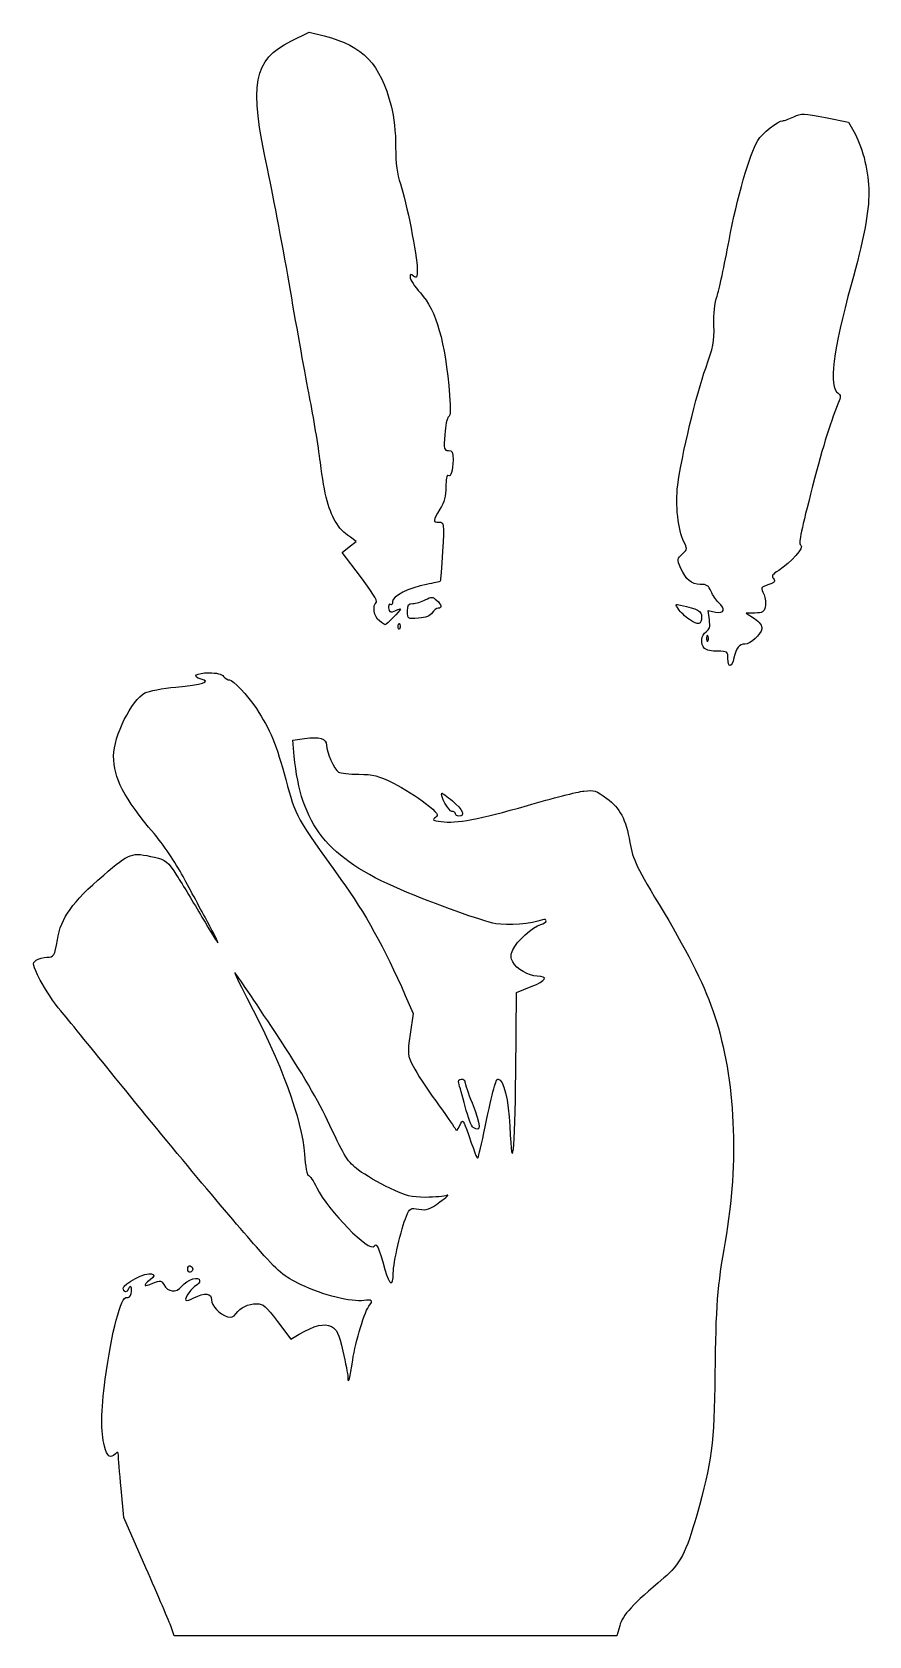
# Model space of a CAD drawing. Extents: x 17 to 110, y 2 to 180.
import ezdxf

# ---------------------------------------------------------------- set-up
doc = ezdxf.new("R2010")
doc.units = 0
doc.layers.get('0').update_dxf_attribs({"linetype": 'CONTINUOUS'})

msp = doc.modelspace()

# ---------------------------------------------------------------- linework, layer by layer
at = {"color": 7}
for points in [[(46.149403, 178.968157), (48.184438, 179.971601), (49.8377, 179.543198)], [(105.305101, 170.516548), (107.878951, 170.014008), (108.596803, 168.697694)], [(53.859708, 119.682511), (51.834026, 122.357354), (52.603318, 122.970764), (53.372607, 123.584174), (52.727162, 124.051528)], [(92.467123, 114.906168), (92.331053, 115.920647), (93.159691, 115.75492)], [(97.516027, 115.655339), (96.555899, 115.655339), (97.454924, 115.041751)], [(46.517653, 99.821003), (46.353812, 101.581458), (47.666103, 101.761944)], [(58.803982, 73.322005), (59.672543, 71.33763), (59.349889, 69.049342)], [(71.032203, 64.750979), (71.101868, 73.642455), (72.754157, 74.303443)], [(44.654787, 37.225658), (46.13384, 35.26056), (47.062816, 35.808669)], [(30.086901, 9.954297), (27.636187, 15.510547), (27.342465, 18.731079)], [(82.540544, 3.548928), (82.236908, 2.413672), (57.738685, 2.413672), (33.240464, 2.413672), (32.889037, 3.40586)]]:
    msp.add_lwpolyline(points, dxfattribs=at)
for points in [[(59.063326, 115.851869)], [(55.954472, 114.775446)], [(58.025893, 114.222178)], [(90.277619, 114.932203)], [(92.316972, 113.059115)], [(94.517493, 110.628255)], [(64.354993, 93.430339)], [(66.305372, 58.707827)], [(34.72166, 43.027214)], [(57.477681, 42.579809)]]:
    msp.add_lwpolyline(points, close=True, dxfattribs=at)
for points in [[(49.8377, 179.543198), (54.169437, 178.420732), (56.038213, 176.465801), (57.228557, 171.811603)], [(43.574515, 164.681193), (41.50455, 174.333162), (41.968341, 176.90654), (46.149403, 178.968157)], [(57.228557, 171.811603), (57.561618, 170.509348), (57.74041, 168.915325), (57.74041, 167.248185)], [(100.605198, 170.159505), (100.778236, 170.159505), (101.327387, 170.352911), (101.825531, 170.589296)], [(101.825531, 170.589296), (102.669687, 170.989874), (102.906198, 170.984929), (105.305101, 170.516548)], [(97.823211, 167.966656), (98.286589, 168.748686), (100.076442, 170.159505), (100.605198, 170.159505)], [(108.596803, 168.697694), (109.47927, 167.079522), (110.12791, 164.356734), (110.12791, 162.270578)], [(57.74041, 167.248185), (57.74041, 165.380667), (57.882946, 164.271805), (58.26619, 163.157887)], [(94.647221, 156.880044), (95.538584, 161.654312), (96.901053, 166.410354), (97.823211, 167.966656)], [(46.090086, 151.374089), (45.355489, 155.666953), (44.223482, 161.65515), (43.574515, 164.681193)], [(58.26619, 163.157887), (58.928667, 161.23237), (60.12166, 155.164959), (60.12166, 153.721213)], [(110.12791, 162.270578), (110.12791, 160.048931), (109.531028, 156.925568), (108.165207, 152.000122)], [(93.317938, 150.726481), (93.538387, 151.375798), (94.136565, 154.144901), (94.647221, 156.880044)], [(59.724785, 152.961589), (59.398085, 153.232726), (59.32791, 153.210239), (59.32791, 152.834422)], [(59.32791, 152.834422), (59.32791, 152.583325), (59.845477, 151.802222), (60.478059, 151.098639)], [(60.12166, 153.721213), (60.12166, 152.783212), (60.066629, 152.677884), (59.724785, 152.961589)], [(48.209809, 139.60013), (47.778556, 141.782943), (46.824683, 147.081224), (46.090086, 151.374089)], [(60.478059, 151.098639), (62.251392, 149.126265), (63.213438, 145.758625), (63.714162, 139.770657)], [(108.165207, 152.000122), (106.171386, 144.809975), (105.664582, 140.629714), (106.708469, 139.984557)], [(92.974456, 147.483436), (92.938568, 148.774505), (93.067037, 149.987466), (93.317938, 150.726481)], [(92.065224, 142.77513), (92.907519, 145.080794), (93.024418, 145.686132), (92.974456, 147.483436)], [(88.962077, 129.79455), (89.36894, 132.965235), (91.04925, 139.994047), (92.065224, 142.77513)], [(49.407805, 132.324089), (49.180157, 134.143099), (48.641058, 137.417318), (48.209809, 139.60013)], [(63.714162, 139.770657), (63.844699, 138.209586), (63.809488, 137.504596), (63.59434, 137.371627)], [(106.730482, 138.88443), (105.733421, 136.382448), (104.943389, 133.78815), (103.659564, 128.800191)], [(106.708469, 139.984557), (107.018884, 139.79271), (107.022403, 139.616942), (106.730482, 138.88443)], [(63.59434, 137.371627), (63.426763, 137.268058), (63.23706, 136.387649), (63.172774, 135.415163)], [(63.172774, 135.415163), (63.065816, 133.797106), (63.099804, 133.647005), (63.573152, 133.647005)], [(63.573152, 133.647005), (63.99843, 133.647005), (64.09041, 133.46266), (64.09041, 132.610312)], [(51.216457, 125.577214), (50.371891, 126.806505), (49.858787, 128.720548), (49.407805, 132.324089)], [(64.09041, 132.610312), (64.09041, 131.384897), (63.863434, 130.682116), (63.53352, 130.886015)], [(63.295305, 129.627725), (63.294247, 128.59939), (63.119307, 127.939498), (62.642104, 127.164714)], [(63.53352, 130.886015), (63.403247, 130.966527), (63.296049, 130.400298), (63.295305, 129.627725)], [(89.644588, 123.550513), (89.002648, 124.791891), (88.688698, 127.664099), (88.962077, 129.79455)], [(103.659564, 128.800191), (102.53935, 124.447887), (102.317309, 123.262951), (102.60153, 123.153884)], [(62.642104, 127.164714), (61.837829, 125.858897), (61.827616, 125.709505), (62.542608, 125.709505)], [(52.727162, 124.051528), (51.79713, 124.724946), (51.813018, 124.708901), (51.216457, 125.577214)], [(62.542608, 125.709505), (63.103604, 125.709505), (63.108948, 125.664838), (62.928952, 122.479877)], [(89.511217, 122.232521), (90.030057, 122.715893), (90.037608, 122.7905), (89.644588, 123.550513)], [(102.60153, 123.153884), (103.045802, 122.9834), (101.459292, 121.192396), (100.143823, 120.379392)], [(62.928952, 122.479877), (62.828564, 120.703581), (62.712322, 119.216141), (62.670637, 119.174453)], [(89.321365, 120.597284), (88.866488, 121.685955), (88.859447, 121.625304), (89.511217, 122.232521)], [(55.622275, 116.845056), (55.766986, 116.934493), (54.973831, 118.211349), (53.859708, 119.682511)], [(62.670637, 119.174453), (62.628949, 119.132765), (61.949079, 118.976582), (61.159813, 118.827373)], [(91.461585, 118.830339), (90.469135, 118.830339), (89.843999, 119.346446), (89.321365, 120.597284)], [(99.568982, 119.462383), (99.81806, 119.162264), (99.718461, 119.03578), (99.04939, 118.802539)], [(100.143823, 120.379392), (99.434957, 119.94129), (99.321601, 119.76046), (99.568982, 119.462383)], [(61.159813, 118.827373), (59.224455, 118.461502), (57.333319, 117.504721), (57.379809, 116.914956)], [(61.021378, 117.117146), (61.716264, 117.479532), (61.835056, 117.4755), (62.278149, 117.074508)], [(92.657486, 118.055715), (92.394207, 118.691332), (92.1796, 118.830339), (91.461585, 118.830339)], [(93.483337, 116.824085), (93.205591, 117.075439), (92.83396, 117.629675), (92.657486, 118.055715)], [(99.04939, 118.802539), (98.101002, 118.471929), (98.128471, 118.530587), (98.519819, 117.671673)], [(98.519819, 117.671673), (98.683807, 117.311755), (98.741071, 116.710841), (98.647067, 116.336307)], [(55.954472, 114.775446), (55.335532, 115.207198), (55.122239, 116.536018), (55.622275, 116.845056)], [(58.269576, 116.081876), (58.269576, 115.962464), (56.684701, 114.319291), (56.595579, 114.346299)], [(57.181372, 116.599843), (56.915862, 116.763935), (56.856532, 116.098246), (57.113739, 115.841037)], [(57.113739, 115.841037), (57.205634, 115.749141), (57.50329, 115.79302), (57.775197, 115.938541)], [(57.379809, 116.914956), (57.399759, 116.661861), (57.310462, 116.520061), (57.181372, 116.599843)], [(57.775197, 115.938541), (58.047107, 116.084062), (58.269576, 116.148562), (58.269576, 116.081876)], [(59.063326, 115.851869), (59.063326, 116.56872), (59.163458, 116.713947), (59.658639, 116.715302)], [(60.269099, 115.085966), (59.064954, 114.990197), (59.063326, 114.991229), (59.063326, 115.851869)], [(59.658639, 116.715302), (59.986061, 116.716096), (60.599294, 116.897028), (61.021378, 117.117146)], [(61.787953, 115.683186), (61.573937, 115.340492), (61.093347, 115.151522), (60.269099, 115.085966)], [(62.434264, 116.184505), (62.250987, 116.184505), (61.960146, 115.958911), (61.787953, 115.683186)], [(62.278149, 117.074508), (62.845408, 116.561145), (62.911474, 116.184505), (62.434264, 116.184505)], [(89.035348, 116.098598), (88.68152, 116.638787), (88.696112, 116.665687), (89.272822, 116.536449)], [(90.277619, 114.932203), (89.801716, 115.257167), (89.242694, 115.782045), (89.035348, 116.098598)], [(89.272822, 116.536449), (91.181227, 116.108782), (91.607076, 115.874736), (91.607076, 115.253558)], [(93.159691, 115.75492), (94.13838, 115.559181), (94.298079, 116.08675), (93.483337, 116.824085)], [(98.647067, 116.336307), (98.502735, 115.761241), (98.32684, 115.655339), (97.516027, 115.655339)], [(56.595579, 114.346299), (56.570391, 114.353919), (56.281894, 114.547049), (55.954472, 114.775446)], [(58.164857, 113.874912), (58.076936, 113.786994), (58.014404, 113.943265), (58.025893, 114.222178)], [(58.025882, 114.222178), (58.038582, 114.530404), (58.101272, 114.593097), (58.185733, 114.382031)], [(58.185733, 114.382031), (58.262163, 114.191037), (58.252765, 113.962831), (58.164857, 113.874912)], [(91.607076, 115.253558), (91.607076, 114.347818), (91.257273, 114.263263), (90.277619, 114.932203)], [(92.105136, 113.580648), (92.498481, 113.826295), (92.574586, 114.104976), (92.467123, 114.906168)], [(98.274206, 113.917272), (98.171825, 113.261315), (97.012294, 112.215755), (96.387214, 112.215755)], [(97.454924, 115.041751), (98.04713, 114.637569), (98.326734, 114.253809), (98.274206, 113.917272)], [(91.924576, 111.739505), (91.444744, 112.219338), (91.543873, 113.230133), (92.105136, 113.580648)], [(92.157132, 112.899261), (92.145649, 112.620348), (92.208178, 112.464077), (92.296096, 112.551996)], [(92.316983, 113.059115), (92.232522, 113.270181), (92.169827, 113.207488), (92.157132, 112.899261)], [(92.296096, 112.551996), (92.384015, 112.639914), (92.393413, 112.86812), (92.316972, 113.059115)], [(96.387214, 112.215755), (95.769152, 112.215755), (95.418667, 111.770943), (95.188476, 110.694401)], [(93.379785, 111.422005), (92.754045, 111.422005), (92.099201, 111.56488), (91.924576, 111.739505)], [(94.517493, 110.628255), (94.517493, 111.387139), (94.467516, 111.422005), (93.379785, 111.422005)], [(95.188476, 110.694401), (94.957567, 109.614473), (94.517493, 109.571089), (94.517493, 110.628255)], [(33.412303, 107.454547), (36.372131, 107.736563), (37.368274, 108.056632), (36.199289, 108.350029)], [(36.199289, 108.350029), (35.118725, 108.621232), (35.657361, 109.040755), (37.086127, 109.040755)], [(37.086127, 109.040755), (37.896599, 109.040755), (38.481021, 108.896179), (38.69041, 108.64388)], [(38.69041, 108.64388), (38.871567, 108.425599), (39.159638, 108.247005), (39.330569, 108.247005)], [(26.519576, 99.83497), (26.519576, 102.027551), (28.522022, 106.048625), (29.992606, 106.809093)], [(29.992606, 106.809093), (30.409335, 107.024591), (31.948199, 107.315045), (33.412303, 107.454547)], [(39.330569, 108.247005), (39.739427, 108.247005), (41.32099, 106.567891), (42.321112, 105.072005)], [(42.321112, 105.072005), (43.813582, 102.839711), (44.588366, 100.973393), (45.581829, 97.217521)], [(47.666103, 101.761944), (49.333497, 101.991268), (50.065797, 101.76533), (50.073303, 101.019279)], [(30.99716, 91.249577), (27.657182, 95.181386), (26.519576, 97.36265), (26.519576, 99.83497)], [(58.269576, 85.046346), (50.171895, 88.492954), (47.227403, 92.194803), (46.517653, 99.821003)], [(50.073303, 101.019279), (50.080818, 100.272218), (50.966354, 98.323056), (51.429005, 98.035224)], [(51.429005, 98.035224), (51.626058, 97.912629), (52.626779, 97.808643), (53.652827, 97.804145)], [(53.652827, 97.804145), (55.2656, 97.79708), (55.785414, 97.662899), (57.489286, 96.813891)], [(45.581829, 97.217521), (46.657966, 93.149081), (46.742167, 92.996438), (51.684494, 86.154297)], [(57.489286, 96.813891), (58.573289, 96.273752), (60.16435, 95.27441), (61.024974, 94.593132)], [(72.316134, 94.349567), (75.064559, 95.143196), (77.880236, 95.860198), (78.573196, 95.942909)], [(78.573196, 95.942909), (79.720284, 96.079823), (79.947783, 96.007828), (81.113474, 95.139002)], [(61.024974, 94.593132), (62.409073, 93.497469), (62.538623, 93.317063), (62.146982, 93.030686)], [(63.961669, 93.694922), (63.626825, 93.694922), (62.62016, 95.487866), (62.834599, 95.702308)], [(62.783958, 92.562103), (64.480747, 92.334517), (66.925206, 92.792899), (72.316134, 94.349567)], [(62.834599, 95.702308), (62.875329, 95.743038), (63.412674, 95.357693), (64.028698, 94.845989)], [(64.028698, 94.845989), (65.1612, 93.905271), (65.479485, 93.165755), (64.751868, 93.165755)], [(81.113474, 95.139002), (82.571426, 94.052348), (83.209141, 92.837773), (83.6701, 90.269724)], [(62.146982, 93.030686), (61.765333, 92.751619), (61.853265, 92.686936), (62.783958, 92.562103)], [(64.354993, 93.430339), (64.354993, 93.57586), (64.177997, 93.694922), (63.961669, 93.694922)], [(64.751868, 93.165755), (64.533587, 93.165755), (64.354993, 93.284818), (64.354993, 93.430339)], [(34.200203, 86.487077), (33.395597, 87.979792), (31.954229, 90.122917), (30.99716, 91.249577)], [(25.420893, 86.648724), (28.316637, 89.14185), (28.48773, 89.201678), (31.038139, 88.612972)], [(83.6701, 90.269724), (84.03077, 88.260404), (84.314607, 87.674326), (87.45715, 82.45013)], [(31.038139, 88.612972), (32.339214, 88.312649), (32.488717, 88.189885), (33.535292, 86.562451)], [(20.289522, 79.467001), (20.707881, 81.948721), (21.900353, 83.617673), (25.420893, 86.648724)], [(33.535292, 86.562451), (34.147562, 85.610361), (35.392336, 83.551459), (36.301455, 81.98711)], [(36.926038, 81.457943), (36.231433, 82.73125), (35.004806, 84.994361), (34.200203, 86.487077)], [(51.684494, 86.154297), (54.375502, 82.428876), (56.471413, 78.651174), (58.803982, 73.322005)], [(68.820887, 81.26513), (67.257782, 81.56108), (62.197565, 83.374479), (58.269576, 85.046346)], [(36.301455, 81.98711), (37.210574, 80.422761), (38.007174, 79.142839), (38.071676, 79.142839)], [(73.99787, 81.687464), (72.804742, 81.229618), (70.15162, 81.013178), (68.820887, 81.26513)], [(74.409149, 81.58108), (74.409149, 81.726394), (74.224073, 81.774265), (73.99787, 81.687464)], [(87.45715, 82.45013), (90.217617, 77.861102), (92.083983, 74.071581), (93.052011, 71.090152)], [(38.071676, 79.142839), (38.136182, 79.142839), (37.620644, 80.184636), (36.926038, 81.457943)], [(70.719328, 78.38372), (71.095195, 79.291148), (72.931853, 80.946093), (73.806741, 81.165676)], [(73.806741, 81.165676), (74.138065, 81.248835), (74.409149, 81.435766), (74.409149, 81.58108)], [(19.143982, 77.555339), (19.906233, 77.555339), (19.991151, 77.69705), (20.289522, 79.467001)], [(70.699723, 77.03602), (70.469106, 77.466928), (70.473824, 77.790998), (70.719328, 78.38372)], [(18.402778, 75.024811), (17.519755, 76.757522), (17.494106, 76.87931), (17.943104, 77.207623)], [(17.943104, 77.207623), (18.204645, 77.398867), (18.74504, 77.555339), (19.143982, 77.555339)], [(73.401357, 75.439662), (72.520953, 75.440985), (71.10594, 76.276996), (70.699723, 77.03602)], [(20.681034, 71.602214), (19.942354, 72.475339), (18.917141, 74.015507), (18.402778, 75.024811)], [(39.953591, 75.835547), (39.804441, 75.981068), (40.402097, 74.730912), (41.281718, 73.057422)], [(44.422237, 69.220964), (42.113631, 72.713464), (40.10274, 75.690026), (39.953591, 75.835547)], [(72.754157, 74.303443), (74.430604, 74.974095), (74.694772, 75.437865), (73.401357, 75.439662)], [(41.281718, 73.057422), (45.101621, 65.789995), (47.377924, 59.600269), (47.649778, 55.74139)], [(26.187489, 64.855339), (23.897618, 67.692995), (21.419713, 70.729089), (20.681034, 71.602214)], [(93.052011, 71.090152), (95.349751, 64.013366), (95.774367, 54.901857), (94.216723, 46.097608)], [(50.458349, 58.934334), (49.09866, 61.845489), (47.526281, 64.52511), (44.422237, 69.220964)], [(59.349889, 69.049342), (59.036156, 66.824326), (59.045266, 66.725559), (59.679319, 65.477467)], [(42.332696, 45.471662), (39.087555, 49.142227), (32.023902, 57.622731), (26.187489, 64.855339)], [(59.679319, 65.477467), (60.037967, 64.771495), (61.165015, 63.044184), (62.183875, 61.639)], [(64.723706, 63.598568), (64.632081, 63.902058), (64.726801, 64.061589), (64.998621, 64.061589)], [(64.998621, 64.061589), (65.226711, 64.061589), (65.413763, 63.912761), (65.414297, 63.73086)], [(67.649344, 58.758849), (68.521678, 62.969415), (68.820247, 64.061589), (69.098962, 64.061589)], [(69.098962, 64.061589), (69.678492, 64.061589), (70.258802, 61.695169), (70.380402, 58.836068)], [(70.380402, 58.836068), (70.629457, 52.980159), (70.963745, 56.013728), (71.032203, 64.750979)], [(65.435141, 61.01888), (65.120734, 62.183047), (64.800588, 63.343906), (64.723706, 63.598568)], [(65.414297, 63.73086), (65.414827, 63.548958), (65.767924, 62.507162), (66.19894, 61.415755)], [(62.183875, 61.639), (63.202735, 60.233817), (64.145806, 58.888532), (64.279587, 58.649478)], [(66.305372, 58.707827), (66.141153, 58.81474), (65.749551, 59.854714), (65.435141, 61.01888)], [(66.19894, 61.415755), (67.208106, 58.860394), (67.237965, 58.100677), (66.305372, 58.707827)], [(53.629642, 53.991671), (52.41435, 54.909114), (52.135088, 55.344362), (50.458349, 58.934334)], [(64.279587, 58.649478), (64.488049, 58.276974), (64.570046, 58.318471), (64.853106, 58.939718)], [(64.853106, 58.939718), (65.180213, 59.657641), (65.189547, 59.646963), (65.824841, 57.828201)], [(66.85884, 55.364742), (66.919417, 55.425319), (67.275144, 56.952668), (67.649344, 58.758849)], [(65.824841, 57.828201), (66.704184, 55.310744), (66.733944, 55.239843), (66.85884, 55.364742)], [(47.649778, 55.74139), (47.743798, 54.406808), (47.935708, 53.356073), (48.083118, 53.368795)], [(48.083118, 53.368795), (48.228639, 53.381362), (48.645358, 52.779467), (49.00916, 52.031273)], [(57.078951, 51.979306), (55.914785, 52.532791), (54.362596, 53.438354), (53.629642, 53.991671)], [(49.00916, 52.031273), (50.231612, 49.517186), (54.888694, 44.779525), (55.370788, 45.559573)], [(61.047701, 50.968844), (59.455121, 50.972389), (58.899041, 51.113976), (57.078951, 51.979306)], [(58.922894, 48.869372), (59.303116, 49.779372), (59.365285, 49.814287), (60.318647, 49.653216)], [(60.318647, 49.653216), (61.187616, 49.506407), (61.487005, 49.609785), (62.637286, 50.453843)], [(63.428951, 51.193883), (63.13791, 51.06784), (62.066347, 50.966574), (61.047701, 50.968844)], [(62.637286, 50.453843), (63.363745, 50.986907), (63.719993, 51.319925), (63.428951, 51.193883)], [(57.477681, 42.579809), (57.479798, 43.718107), (58.34653, 47.489943), (58.922894, 48.869372)], [(47.280486, 41.296619), (45.255556, 42.276742), (44.868769, 42.603121), (42.332696, 45.471662)], [(55.370788, 45.559573), (55.629702, 45.978503), (55.829764, 45.538961), (56.551251, 42.966124)], [(94.216723, 46.097608), (93.332776, 41.101277), (93.162416, 38.906302), (93.074868, 31.385547)], [(27.57791, 40.906089), (27.57791, 41.417629), (30.143159, 42.71867), (30.713548, 42.49642)], [(34.72166, 43.027214), (34.72166, 43.269749), (34.849652, 43.425523), (35.006087, 43.373376)], [(35.006087, 42.681051), (34.849652, 42.628905), (34.72166, 42.784678), (34.72166, 43.027214)], [(35.006087, 43.373376), (35.162522, 43.321232), (35.290514, 43.165458), (35.290514, 43.027214)], [(35.290514, 43.027214), (35.290514, 42.888969), (35.162522, 42.733195), (35.006087, 42.681051)], [(56.551251, 42.966124), (57.050109, 41.187172), (57.474699, 41.01012), (57.477681, 42.579809)], [(28.181096, 40.844401), (28.016835, 40.384465), (27.57791, 40.429355), (27.57791, 40.906089)], [(28.467386, 40.321989), (28.62698, 40.932277), (28.376028, 41.390208), (28.181096, 40.844401)], [(30.554472, 41.840669), (29.704684, 41.147241), (29.817846, 41.010795), (30.876042, 41.452938)], [(30.713548, 42.49642), (31.094947, 42.347809), (31.07495, 42.265378), (30.554472, 41.840669)], [(30.876042, 41.452938), (31.726656, 41.808347), (31.812685, 41.799105), (32.066386, 41.325064)], [(32.066386, 41.325064), (32.533376, 40.452482), (33.424183, 40.353623), (34.044816, 41.1055)], [(34.044816, 41.1055), (34.690632, 41.887889), (36.044576, 42.315884), (36.044576, 41.737645)], [(35.663119, 41.217657), (35.220727, 41.047895), (34.323687, 39.765118), (34.514163, 39.574642)], [(36.044576, 41.737645), (36.044576, 41.532162), (35.87292, 41.298167), (35.663119, 41.217657)], [(54.234681, 39.550366), (52.874275, 39.33475), (49.672827, 40.13866), (47.280486, 41.296619)], [(25.597246, 30.842413), (26.271457, 35.985593), (27.359872, 40.12479), (27.975912, 39.888393)], [(27.975912, 39.888393), (28.171799, 39.813225), (28.383087, 39.999629), (28.467386, 40.321989)], [(34.514163, 39.574642), (34.584984, 39.503818), (34.988066, 39.625865), (35.409899, 39.84585)], [(35.409899, 39.84585), (36.585387, 40.458872), (37.367493, 40.374133), (37.367493, 39.63375)], [(37.367493, 39.63375), (37.367493, 38.954967), (38.240772, 38.024718), (39.130938, 37.755266)], [(40.05698, 38.079741), (40.547848, 38.771624), (41.420772, 39.190755), (42.370888, 39.190755)], [(42.370888, 39.190755), (43.062626, 39.190755), (43.383597, 38.914589), (44.654787, 37.225658)], [(54.857883, 39.045235), (55.302952, 39.51787), (55.094693, 39.686672), (54.234681, 39.550366)], [(39.130938, 37.755266), (39.529983, 37.634476), (39.810918, 37.732909), (40.05698, 38.079741)], [(52.993226, 32.962787), (53.269687, 34.950471), (54.364308, 38.52109), (54.857883, 39.045235)], [(47.062816, 35.808669), (48.7684, 36.814988), (49.838933, 37.069051), (50.636265, 36.656732)], [(50.636265, 36.656732), (51.24024, 36.344405), (51.424761, 35.946231), (51.896301, 33.937723)], [(51.896301, 33.937723), (52.200143, 32.643522), (52.448743, 31.371162), (52.448743, 31.110261)], [(52.448743, 31.110261), (52.448743, 30.076423), (52.720256, 31.000208), (52.993226, 32.962787)], [(25.492651, 23.432918), (25.090111, 25.031549), (25.120837, 27.208173), (25.597246, 30.842413)], [(93.074868, 31.385547), (92.98436, 23.61061), (92.746126, 21.759283), (91.066297, 15.776882)], [(26.731243, 22.574922), (26.151696, 21.995376), (25.791866, 22.244637), (25.492651, 23.432918)], [(27.048743, 22.422017), (27.048743, 22.787888), (26.978187, 22.821866), (26.731243, 22.574922)], [(27.342465, 18.731079), (27.180918, 20.502372), (27.048743, 22.163294), (27.048743, 22.422017)], [(91.066297, 15.776882), (89.921776, 11.700867), (89.19605, 10.313845), (87.430237, 8.827553)], [(32.889037, 3.40586), (32.695753, 3.951563), (31.434791, 6.89836), (30.086901, 9.954297)], [(87.430237, 8.827553), (83.9494, 5.897713), (82.851847, 4.712862), (82.540544, 3.548928)]]:
    msp.add_open_spline(points, degree=3, dxfattribs=at)

doc.saveas('drawing.dxf')
